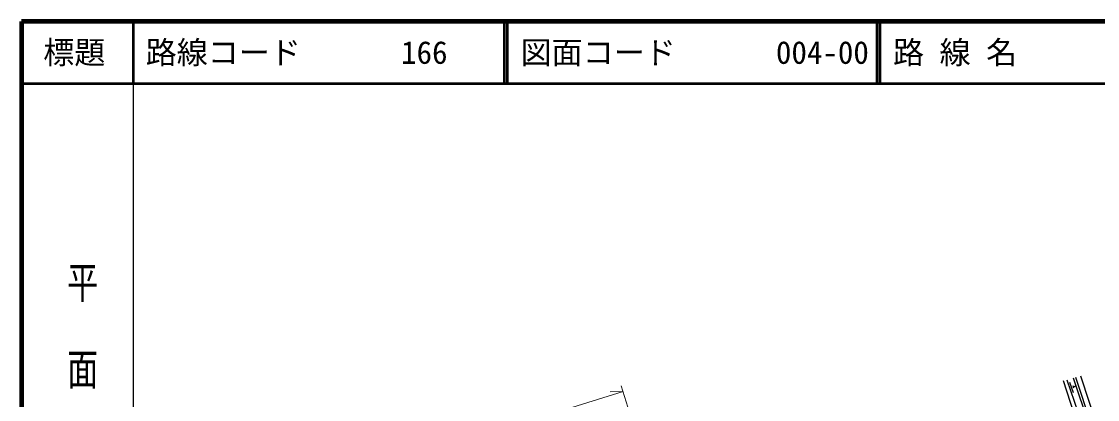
# Model space of a CAD drawing. Units: millimetres at full size, sheet at 1:1000; details may follow other scales. Extents: x 40000 to 680000, y 20000 to 380000.
# Drawn here: x 40000 to 213311, y 319008 to 380000 of the extents above; entities that cross this region are included whole.
import ezdxf
from ezdxf.enums import TextEntityAlignment as Align

# ---------------------------------------------------------------- set-up
doc = ezdxf.new("R2010")
doc.units = ezdxf.units.MM
doc.header["$LTSCALE"] = 1000
for name, color, linetype, lineweight in [('M-BGD', 7, 'Continuous', 25), ('M-STR-HTXT', 7, 'Continuous', 13), ('M-TTL', 2, 'Continuous', 140), ('M-TTL-BAND', 7, 'Continuous', 25), ('M-TTL-LINE', 7, 'Continuous', 50)]:
    doc.layers.add(name, color=color, linetype=linetype, lineweight=lineweight)
doc.layers.add('M-TTL-TXT', color=7, linetype='Continuous')
doc.styles.add('@ＭＳ ゴシック', font='')
doc.styles.add('ＭＳ ゴシック', font='')
doc.styles.get('@ＭＳ ゴシック').set_extended_font_data('@MS Gothic')
doc.styles.get('ＭＳ ゴシック').set_extended_font_data('MS Gothic')

msp = doc.modelspace()

# ---------------------------------------------------------------- linework, layer by layer
at = {"layer": 'M-BGD'}
for p, q in [((214416, 307598), (209469, 322471)), ((214748, 307709), (209802, 322582)), ((208825, 321817), (209414, 320116)), ((209334, 321263), (209471, 320866)), ((209403, 321064), (209883, 321227))]:
    msp.add_line(p, q, dxfattribs=at)
for points in [[(210561, 322814), (214890, 309756), (216633, 309268), (240559, 316739), (241599, 318831), (237635, 331590)], [(179867, 312996), (184465, 299177), (209903, 307827), (211801, 308704), (211816, 309697), (207816, 322015)], [(213755, 302353), (213622, 302783), (212065, 307502), (212580, 310058), (208403, 322118)]]:
    msp.add_lwpolyline(points, dxfattribs=at)
at = {"layer": 'M-STR-HTXT'}
for p, q in [((144281, 296389), (136613, 321233)), ((136908, 320277), (62931, 297445)), ((136908, 320277), (134820, 320261))]:
    msp.add_line(p, q, dxfattribs=at)
at = {"layer": 'M-TTL'}
for p, q in [((40000, 380000), (40000, 20000)), ((680000, 380000), (40000, 380000))]:
    msp.add_line(p, q, dxfattribs=at)
at = {"layer": 'M-TTL-BAND'}
msp.add_line((58000, 370000), (58000, 20000), dxfattribs=at)
at = {"layer": 'M-TTL-LINE'}
for p, q in [((58000, 380000), (58000, 370000)), ((117750, 380000), (117750, 370000)), ((118250, 380000), (118250, 370000)), ((177750, 380000), (177750, 370000)), ((178250, 380000), (178250, 370000)), ((40000, 370000), (680000, 370000))]:
    msp.add_line(p, q, dxfattribs=at)

# ---------------------------------------------------------------- texts
at = {"layer": 'M-TTL-BAND', "style": '@ＭＳ ゴシック', "width": 1.4}
msp.add_text('平  面  図', height=3666, rotation=270, dxfattribs=at).set_placement((49777, 306475), align=Align.MIDDLE_RIGHT)
at = {"layer": 'M-TTL-TXT', "style": 'ＭＳ ゴシック'}
msp.add_text('標題', height=3666, dxfattribs=at).set_placement((48500, 375000), align=Align.MIDDLE_CENTER)
for s, p in [('路線コード', (60000, 375000)), ('166', (101142, 375000)), ('図面コード', (120380, 375000)), ('004-00', (161521, 375000)), ('路 線 名', (180380, 375000))]:
    msp.add_text(s, height=3666, dxfattribs=at).set_placement(p, align=Align.MIDDLE_LEFT)

doc.saveas('drawing.dxf')
